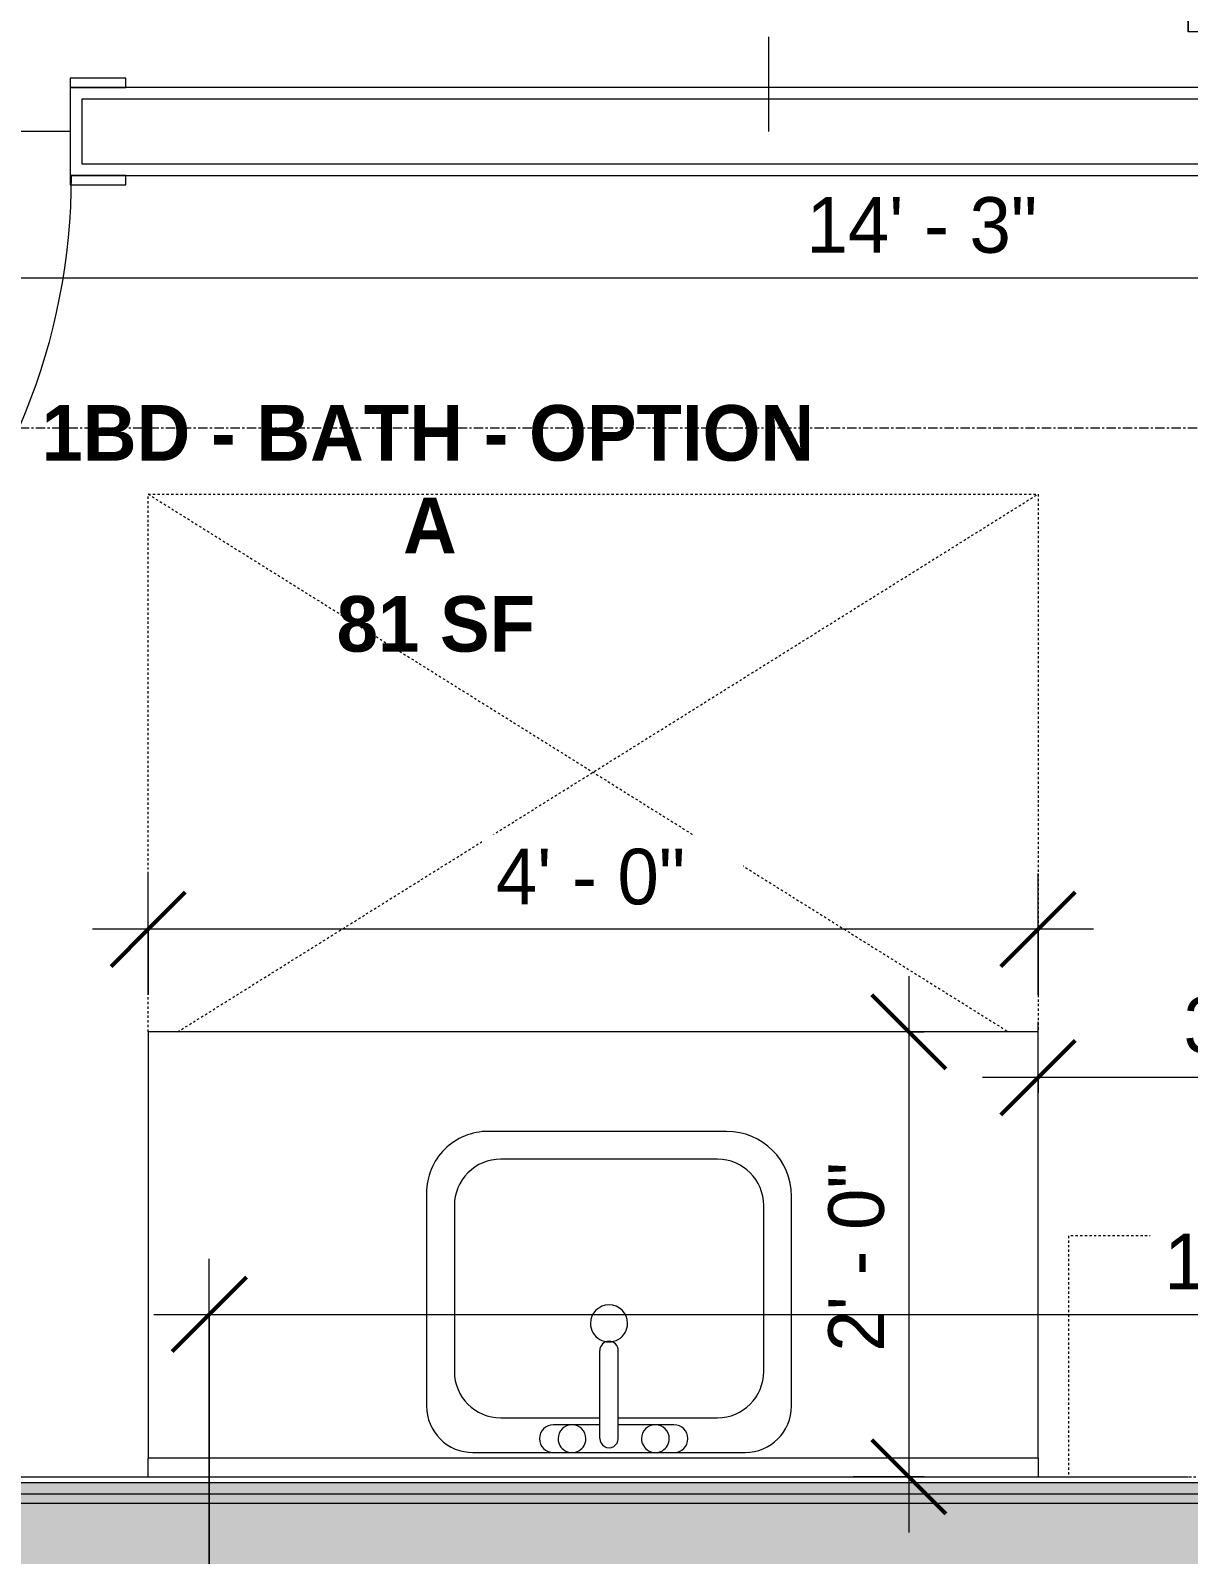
# Model space of a CAD drawing. Header units: inches. Extents: x -4058 to -1781, y 9814 to 12264.
# Drawn here: x -3620.4 to -3558, y 11126.4 to 11208.6 of the extents above; entities that cross this region are included whole.
import ezdxf

# ---------------------------------------------------------------- set-up
doc = ezdxf.new("R2010")
doc.units = ezdxf.units.IN
doc.header["$MEASUREMENT"] = 0
doc.linetypes.add('Dash', pattern=[0.25, 0.125, -0.125])
doc.linetypes.add('Grid Line 1_2_', pattern=[0.875, 0.5, -0.125, 0.125, -0.125])
for name, color, linetype, lineweight in [('0-1', 7, 'Continuous', 5), ('A-ANNO-DIMS', 211, 'Continuous', 9), ('A-ANNO-DIMS-32', 211, 'Continuous', 9), ('A-AREA-IDEN', 2, 'Continuous', 9), ('A-DOOR-2', 31, 'Continuous', 9), ('A-FLOR-2', 192, 'Continuous', 9), ('A-GENM', 5, 'Continuous', 9), ('A-GENM-2', 147, 'Dash', 9), ('A-WALL-1', 7, 'Continuous', 9), ('A-WALL-2', 113, 'Continuous', 9), ('A-WALL-IDEN', 211, 'Continuous', 9), ('I-WALL-2', 10, 'Continuous', 5), ('I-WALL-3', 7, 'Continuous', 9), ('P-SANR-FIXT', 6, 'Continuous', 9), ('Q-CASE', 31, 'Continuous', 9), ('Q-CASE-2', 31, 'Dash', 9), ('S-GRID-1', 1, 'Grid Line 1_2_', 9)]:
    doc.layers.add(name, color=color, linetype=linetype, lineweight=lineweight)
doc.styles.add('Century Gothic', font='ufonts.com_century-gothic.ttf', dxfattribs={"height": 3})
doc.styles.add('Century Gothic_B', font='GOTHICB.TTF', dxfattribs={"height": 3})
doc.dimstyles.new('MARKETING_DIMENSION', dxfattribs={"dimscale": 12, "dimtxt": 3.132505, "dimasz": 0.333333, "dimexe": 0.25, "dimexo": 0.166667, "dimgap": 0.041667, "dimtad": 1, "dimdec": 4, "dimrnd": 0.0625, "dimzin": 3, "dimdsep": 46, "dimlunit": 4, "dimtxsty": 'Century Gothic', "dimblk1": 'OBLIQUE', "dimblk2": 'OBLIQUE', "dimsah": 1, "dimcen": 0.09, "dimdle": 0.25, "dimazin": 0, "dimtfac": 1, "dimtdec": 4, "dimtix": 1, "dimtmove": 0, "dimatfit": 3, "dimfxl": 1, "dimtvp": 1, "dimtfill": 1, "dimfrac": 2, "dimtolj": 1, "dimtzin": 0, "dimarcsym": 2})
doc.dimstyles.new('THE_DIMENSION_STRING_3', dxfattribs={"dimscale": 12, "dimtxt": 3.132505, "dimasz": 0.333333, "dimexe": 0.25, "dimexo": 0.166667, "dimgap": 0.041667, "dimtad": 1, "dimdec": 4, "dimrnd": 0.0625, "dimzin": 3, "dimdsep": 46, "dimlunit": 4, "dimtxsty": 'Century Gothic', "dimblk1": 'OBLIQUE', "dimblk2": 'OBLIQUE', "dimsah": 1, "dimcen": 0.09, "dimdle": 0.25, "dimazin": 0, "dimtfac": 1, "dimtdec": 4, "dimtix": 1, "dimtmove": 0, "dimatfit": 3, "dimfxl": 1, "dimtvp": 1, "dimtfill": 1, "dimfrac": 2, "dimtolj": 1, "dimtzin": 0, "dimarcsym": 2})
doc.dimstyles.new('THE_DIMENSION_STRING_5', dxfattribs={"dimscale": 12, "dimtxt": 3.132505, "dimasz": 0.333333, "dimexe": 0.25, "dimexo": 0.166667, "dimgap": 0.041667, "dimtad": 1, "dimdec": 4, "dimrnd": 0.0625, "dimzin": 3, "dimdsep": 46, "dimlunit": 4, "dimtxsty": 'Century Gothic', "dimblk1": 'OBLIQUE', "dimblk2": 'OBLIQUE', "dimsah": 1, "dimcen": 0.09, "dimdle": 0.25, "dimazin": 0, "dimtfac": 1, "dimtdec": 4, "dimtix": 1, "dimtmove": 0, "dimatfit": 3, "dimfxl": 1, "dimtvp": 1, "dimtfill": 1, "dimfrac": 2, "dimtolj": 1, "dimtzin": 0, "dimarcsym": 2})

# ---------------------------------------------------------------- blocks, each defined once
blk = doc.blocks.new('CTR - 1st Phase - Common Walls_rvt-1-UNITS PLANS - 3RD FLOOR')
at = {"layer": 'I-WALL-2'}
for points in [[(-3487.299, 11129.689), (-3487.299, 11130.314), (-3852.474, 11130.314), (-3852.474, 11129.689), (-3494.854, 11129.689)], [(-3486.674, 11129.189), (-3486.674, 11129.689), (-3852.474, 11129.689), (-3852.474, 11129.189), (-3487.299, 11129.189)], [(-3486.674, 11123.689), (-3486.674, 11129.189), (-3852.474, 11129.189), (-3852.474, 11123.689), (-3487.299, 11123.689)]]:
    blk.add_hatch(color=256, dxfattribs=at).paths.add_polyline_path(points, flags=0)
at = {"layer": 'A-WALL-1'}
for p, q in [((-3487.299, 11129.689), (-3852.474, 11129.689)), ((-3487.299, 11129.189), (-3852.474, 11129.189))]:
    blk.add_line(p, q, dxfattribs=at)
at = {"layer": 'I-WALL-3'}
blk.add_line((-3487.299, 11130.314), (-3852.474, 11130.314), dxfattribs=at)
blk = doc.blocks.new('SWING - SINGLE - FLUSH - SWING - FLUSH - 2-10 x 6-8 - PRIVACY-4202128-UNITS PLANS - 3RD FLOOR')
at = {"layer": 'A-DOOR-2'}
for p, q in [((15, 2.375), (15, 36.383)), ((17, 36.383), (15, 36.383)), ((17, 2.375), (17, 36.383)), ((-17, 2.875), (-20, 2.875)), ((-20, 2.875), (-20, 2.375)), ((-17, 2.375), (-17, 2.875)), ((20, 2.875), (17, 2.875)), ((17, 2.875), (17, 2.375)), ((20, 2.375), (20, 2.875)), ((-20, 2.375), (-17, 2.375)), ((17, 2.375), (15, 2.375)), ((17, 2.375), (20, 2.375)), ((-17, -2.375), (-20, -2.375)), ((-20, -2.375), (-20, -2.875)), ((-17, -2.875), (-17, -2.375)), ((20, -2.375), (17, -2.375)), ((17, -2.375), (17, -2.875)), ((20, -2.875), (20, -2.375)), ((-20, -2.875), (-17, -2.875)), ((17, -2.875), (20, -2.875))]:
    blk.add_line(p, q, dxfattribs=at)
blk.add_arc((17, 2.375), 34.067, 93.36569, 180, dxfattribs=at)
blk = doc.blocks.new('M_Sink Vanity-Square - 500 x 440mm-1352614-UNITS PLANS - 3RD FLOOR')
at = {"layer": 'P-SANR-FIXT'}
for p, q in [((7.96, 7.092), (-6.725, 7.092)), ((3.618, 7.092), (-2.882, 7.092)), ((0.118, 6.329), (0.118, 1.59)), ((1.118, 6.329), (1.118, 1.59)), ((0.118, 5.217), (-5.225, 5.217)), ((-2.882, 5.592), (0.118, 5.592)), ((1.118, 5.592), (3.618, 5.592)), ((6.46, 5.217), (1.118, 5.217)), ((-9.225, 4.592), (-9.225, -6.73)), ((10.46, -6.91), (10.46, 4.592)), ((-7.725, 2.717), (-7.725, -6.23)), ((8.96, -6.23), (8.96, 2.717)), ((-5.225, -8.73), (6.46, -8.73)), ((-5.725, -10.23), (7.139, -10.23))]:
    blk.add_line(p, q, dxfattribs=at)
for centre, radius, start, end in [((-6.725, 4.592), 2.5, 90, 180), ((-2.882, 6.342), 0.75, 90, 270), ((-1.882, 6.342), 0.75, 360, 180), ((0.618, 6.329), 0.5, 360, 180), ((2.618, 6.342), 0.75, 360, 180), ((3.618, 6.342), 0.75, 270, 90), ((7.96, 4.592), 2.5, 360, 90), ((-1.882, 6.342), 0.75, 180, 0), ((2.618, 6.342), 0.75, 180, 360), ((-5.225, 2.717), 2.5, 90, 180), ((6.46, 2.717), 2.5, 0, 90), ((0.618, 0.125), 1, 360, 180), ((0.618, 1.59), 0.5, 180, 0), ((0.618, 0.125), 1, 180, 0), ((-5.225, -6.23), 2.5, 180, 270), ((6.46, -6.23), 2.5, 270, 0), ((-5.725, -6.73), 3.5, 180, 270), ((7.139, -6.91), 3.321, 270, 0)]:
    blk.add_arc(centre, radius, start, end, dxfattribs=at)
blk = doc.blocks.new('Bath Vanity - Bath Vanity 48_-2551079-UNITS PLANS - 3RD FLOOR')
at = {"layer": 'Q-CASE'}
for p, q in [((24.738, 0), (-23.262, 0)), ((-23.262, -1.005), (-23.262, -24)), ((24.738, -24), (24.738, -1.005)), ((-23.262, -24), (24.738, -24))]:
    blk.add_line(p, q, dxfattribs=at)
blk = doc.blocks.new('ADA Clearances - 30_x48_-V9-UNITS PLANS - 3RD FLOOR')
at = {"layer": 'A-GENM-2'}
for p, q in [((15, 24), (-14.005, -22.407)), ((-14.005, 24), (15, 24)), ((15, 24), (15, -24)), ((-14.005, 22.407), (15, -24)), ((15, -24), (-14.005, -24))]:
    blk.add_line(p, q, dxfattribs=at)
blk = doc.blocks.new('BATHROOM MIRROR - BATHROOM MIRROR 48_-3124766-UNITS PLANS - 3RD FLOOR')
at = {"layer": 'Q-CASE'}
for p, q in [((24.738, 24), (-23.262, 24)), ((-23.262, 23), (-23.262, 24)), ((24.738, 24), (24.738, 23)), ((-23.262, 23), (24.738, 23))]:
    blk.add_line(p, q, dxfattribs=at)
blk = doc.blocks.new('300 Series Wall Hung Cabinet_326 - 30_-2909952-UNITS PLANS - 3RD FLOOR')
at = {"layer": 'Q-CASE'}
for p, q in [((-2.5, -13.188), (-2.012, -13.188)), ((-2.5, -13.188), (-2.5, -14.687)), ((-2.012, -14.687), (-2.012, -13.188)), ((2, -13.188), (2.488, -13.188)), ((2, -13.188), (2, -14.687)), ((2.488, -14.687), (2.488, -13.188)), ((-2.5, -14.687), (-2.012, -14.687)), ((2, -14.687), (2.488, -14.687))]:
    blk.add_line(p, q, dxfattribs=at)
at = {"layer": 'Q-CASE-2'}
for p, q in [((15, -0.188), (-15, -0.188)), ((-15, -0.188), (-15, -13.188)), ((15, -13.188), (15, -0.188)), ((-15, -13.188), (15, -13.188))]:
    blk.add_line(p, q, dxfattribs=at)
blk = doc.blocks.new('SWING - DOUBLE - FLUSH - SWING - DOUBLE - 5-0 x 6-8 - DUMMY-3700318-UNITS PLANS - 3RD FLOOR')
at = {"layer": 'A-DOOR-2'}
for p, q in [((-33, 2.375), (-33, 3.375)), ((-33, 3.375), (-30, 3.375)), ((-30, 3.375), (-30, 2.375)), ((30, 2.375), (30, 3.375)), ((30, 3.375), (33, 3.375)), ((33, 3.375), (33, 2.375)), ((-30, 2.375), (-33, 2.375)), ((33, 2.375), (30, 2.375)), ((-33, -2.375), (-30, -2.375)), ((-33, -3.375), (-33, -2.375)), ((-28, -2.375), (-30, -2.375)), ((-30, -2.375), (-30, -3.375)), ((-28, -32.375), (-28, -2.375)), ((28, -2.375), (30, -2.375)), ((28, -32.375), (28, -2.375)), ((30, -2.375), (33, -2.375)), ((30, -3.375), (30, -2.375)), ((33, -2.375), (33, -3.375)), ((-30, -3.375), (-33, -3.375)), ((-30, -3.375), (-30, -32.375)), ((30, -3.375), (30, -32.375)), ((33, -3.375), (30, -3.375)), ((-30, -32.375), (-28, -32.375)), ((30, -32.375), (28, -32.375))]:
    blk.add_line(p, q, dxfattribs=at)
for centre, start, end in [((-30, -2.375), 270, 0), ((30, -2.375), 180, 270)]:
    blk.add_arc(centre, 30, start, end, dxfattribs=at)
blk = doc.blocks.new('DIMBLOCK603-UNITS PLANS - 3RD FLOOR')
at = {"layer": 'A-ANNO-DIMS-32'}
for p, q in [((-3614.099, 11156.627), (-3614.099, 11163.16)), ((-3566.099, 11156.627), (-3566.099, 11163.16)), ((-3563.099, 11160.16), (-3617.099, 11160.16)), ((-3614.099, 11160.16), (-3614.099, 11156.627)), ((-3566.099, 11160.16), (-3566.099, 11156.627))]:
    blk.add_line(p, q, dxfattribs=at)
at = {"layer": 'A-ANNO-DIMS-32', "lineweight": 50}
for p, q in [((-3614.099, 11160.16), (-3612.099, 11162.16)), ((-3566.099, 11160.16), (-3564.099, 11162.16)), ((-3614.099, 11160.16), (-3616.099, 11158.16)), ((-3566.099, 11160.16), (-3568.099, 11158.16))]:
    blk.add_line(p, q, dxfattribs=at)
at = {"layer": 'A-ANNO-DIMS-32', "color": 0, "insert": (-3595.345, 11164.505), "char_height": 3, "width": 12.58969, "attachment_point": 1, "line_spacing_factor": 0.984502, "style": 'Century Gothic', "bg_fill": 3, "box_fill_scale": 1.25, "bg_fill_color": 256, "bg_fill_true_color": 13158600, "bg_fill_transparency": 0}
blk.add_mtext('4\' - 0"', dxfattribs=at)
blk = doc.blocks.new('_Oblique')
at = {"color": 0, "linetype": 'ByBlock', "lineweight": -2}
blk.add_line((-0.5, -0.5), (0.5, 0.5), dxfattribs=at)
blk = doc.blocks.new('DIMBLOCK604-UNITS PLANS - 3RD FLOOR')
at = {"layer": 'A-ANNO-DIMS-32'}
for p, q in [((-3573.068, 11157.627), (-3573.068, 11127.627)), ((-3572.24, 11154.627), (-3576.068, 11154.627)), ((-3573.068, 11154.627), (-3572.24, 11154.627)), ((-3572.24, 11130.627), (-3576.068, 11130.627)), ((-3573.068, 11130.627), (-3572.24, 11130.627))]:
    blk.add_line(p, q, dxfattribs=at)
at = {"layer": 'A-ANNO-DIMS-32', "lineweight": 50}
for p, q in [((-3573.068, 11154.627), (-3575.068, 11156.627)), ((-3573.068, 11154.627), (-3571.068, 11152.627)), ((-3573.068, 11130.627), (-3575.068, 11132.627)), ((-3573.068, 11130.627), (-3571.068, 11128.627))]:
    blk.add_line(p, q, dxfattribs=at)
at = {"layer": 'A-ANNO-DIMS-32', "color": 0, "insert": (-3577.413, 11137.381), "char_height": 3, "width": 12.58969, "attachment_point": 1, "rotation": 90, "line_spacing_factor": 0.984502, "style": 'Century Gothic', "bg_fill": 3, "box_fill_scale": 1.25, "bg_fill_color": 256, "bg_fill_true_color": 13158600, "bg_fill_transparency": 0}
blk.add_mtext('2\' - 0"', dxfattribs=at)
blk = doc.blocks.new('DIMBLOCK818-UNITS PLANS - 3RD FLOOR')
at = {"layer": 'A-ANNO-DIMS-32'}
for p, q in [((-3566.099, 11151.332), (-3566.099, 11155.16)), ((-3529.912, 11151.332), (-3529.912, 11155.16)), ((-3526.912, 11152.16), (-3569.099, 11152.16)), ((-3566.099, 11152.16), (-3566.099, 11151.332)), ((-3529.912, 11152.16), (-3529.912, 11151.332))]:
    blk.add_line(p, q, dxfattribs=at)
at = {"layer": 'A-ANNO-DIMS-32', "lineweight": 50}
for p, q in [((-3566.099, 11152.16), (-3564.099, 11154.16)), ((-3529.912, 11152.16), (-3527.912, 11154.16)), ((-3566.099, 11152.16), (-3568.099, 11150.16)), ((-3529.912, 11152.16), (-3531.912, 11150.16))]:
    blk.add_line(p, q, dxfattribs=at)
at = {"layer": 'A-ANNO-DIMS-32', "color": 0, "char_height": 3, "attachment_point": 1, "line_spacing_factor": 0.984502, "style": 'Century Gothic', "bg_fill": 3, "box_fill_scale": 1.25, "bg_fill_color": 256, "bg_fill_true_color": 13158600, "bg_fill_transparency": 0}
for s, insert, width in [('3\' - 0 3/16"', (-3558.248, 11156.505), 24.5827), ('33" MIN', (-3555.514, 11150.583), 18.01936)]:
    blk.add_mtext(s, dxfattribs=dict(at, insert=insert, width=width))
blk = doc.blocks.new('DIMBLOCK1081-UNITS PLANS - 3RD FLOOR')
at = {"layer": 'A-ANNO-DIMS-32'}
for p, q in [((-3486.674, 11197.755), (-3486.674, 11192.302)), ((-3486.674, 11195.302), (-3486.674, 11197.755)), ((-3657.674, 11196.13), (-3657.674, 11192.302)), ((-3657.674, 11195.302), (-3657.674, 11196.13)), ((-3657.674, 11195.302), (-3483.674, 11195.302))]:
    blk.add_line(p, q, dxfattribs=at)
at = {"layer": 'A-ANNO-DIMS-32', "lineweight": 50}
for p, q in [((-3657.674, 11195.302), (-3655.674, 11197.302)), ((-3486.674, 11195.302), (-3484.674, 11197.302)), ((-3657.674, 11195.302), (-3659.674, 11193.302)), ((-3486.674, 11195.302), (-3488.674, 11193.302))]:
    blk.add_line(p, q, dxfattribs=at)
at = {"layer": 'A-ANNO-DIMS-32', "color": 0, "insert": (-3578.588, 11199.647), "char_height": 3, "width": 15.39402, "attachment_point": 1, "line_spacing_factor": 0.984502, "style": 'Century Gothic', "bg_fill": 3, "box_fill_scale": 1.25, "bg_fill_color": 256, "bg_fill_true_color": 13158600, "bg_fill_transparency": 0}
blk.add_mtext('14\' - 3"', dxfattribs=at)
blk = doc.blocks.new('DIMBLOCK1519-UNITS PLANS - 3RD FLOOR')
at = {"layer": 'A-ANNO-DIMS-32'}
for p, q in [((-3610.799, 11123.752), (-3610.799, 11142.392)), ((-3487.299, 11135.752), (-3487.299, 11142.392)), ((-3613.799, 11139.392), (-3484.299, 11139.392)), ((-3610.799, 11139.392), (-3610.799, 11123.752)), ((-3487.299, 11139.392), (-3487.299, 11135.752))]:
    blk.add_line(p, q, dxfattribs=at)
at = {"layer": 'A-ANNO-DIMS-32', "lineweight": 50}
for p, q in [((-3610.799, 11139.392), (-3608.799, 11141.392)), ((-3487.299, 11139.392), (-3485.299, 11141.392)), ((-3610.799, 11139.392), (-3612.799, 11137.392)), ((-3487.299, 11139.392), (-3489.299, 11137.392))]:
    blk.add_line(p, q, dxfattribs=at)
at = {"layer": 'A-ANNO-DIMS-32', "color": 0, "insert": (-3559.292, 11143.738), "char_height": 3, "width": 24.5827, "attachment_point": 1, "line_spacing_factor": 0.984502, "style": 'Century Gothic', "bg_fill": 3, "box_fill_scale": 1.25, "bg_fill_color": 256, "bg_fill_true_color": 13158600, "bg_fill_transparency": 0}
blk.add_mtext('10\' - 3 1/2"', dxfattribs=at)

msp = doc.modelspace()

# ---------------------------------------------------------------- linework, layer by layer
at = {"layer": 'A-FLOR-2'}
for p, q in [((-3618.29874, 11203.1894), (-3652.29874, 11203.1894)), ((-3655.29874, 11130.6269), (-3614.09944, 11130.6269)), ((-3566.09944, 11130.6269), (-3557.98191, 11130.6269))]:
    msp.add_line(p, q, dxfattribs=at)
at = {"layer": 'A-WALL-2'}
for p, q in [((-3528.00502, 11205.5644), (-3618.29874, 11205.5644)), ((-3618.29874, 11205.5644), (-3618.29874, 11200.8144)), ((-3617.67374, 11204.9394), (-3617.67374, 11201.4394)), ((-3527.38002, 11204.9394), (-3617.67374, 11204.9394)), ((-3617.67374, 11201.4394), (-3486.67374, 11201.4394)), ((-3618.29874, 11200.8144), (-3486.67374, 11200.8144))]:
    msp.add_line(p, q, dxfattribs=at)
at = {"layer": 'A-WALL-IDEN'}
msp.add_line((-3580.62782, 11203.1894), (-3580.62782, 11208.2891), dxfattribs=at)
at = {"layer": 'S-GRID-1'}
msp.add_line((-1781.27288, 11187.1894), (-4041.7795, 11187.1894), dxfattribs=at)

# ---------------------------------------------------------------- block references
at = {"layer": '0-1'}
msp.add_blockref('CTR - 1st Phase - Common Walls_rvt-1-UNITS PLANS - 3RD FLOOR', (0, 0), dxfattribs=at)
at = {"layer": 'A-DOOR-2'}
for name, p, rotation in [('SWING - DOUBLE - FLUSH - SWING - DOUBLE - 5-0 x 6-8 - DUMMY-3700318-UNITS PLANS - 3RD FLOOR', (-3525.63002, 11238.5644), 270), ('SWING - SINGLE - FLUSH - SWING - FLUSH - 2-10 x 6-8 - PRIVACY-4202128-UNITS PLANS - 3RD FLOOR', (-3635.29874, 11203.1894), 180)]:
    msp.add_blockref(name, p, dxfattribs=dict(at, rotation=rotation))
at = {"layer": 'A-GENM', "rotation": 90.0000000001717}
msp.add_blockref('ADA Clearances - 30_x48_-V9-UNITS PLANS - 3RD FLOOR', (-3590.09944, 11168.63149), dxfattribs=at)
at = {"layer": 'P-SANR-FIXT', "rotation": 180}
msp.add_blockref('M_Sink Vanity-Square - 500 x 440mm-1352614-UNITS PLANS - 3RD FLOOR', (-3588.61995, 11139.03064), dxfattribs=at)
at = {"layer": 'Q-CASE', "rotation": 180}
for name, p in [('Bath Vanity - Bath Vanity 48_-2551079-UNITS PLANS - 3RD FLOOR', (-3589.36173, 11130.6269)), ('300 Series Wall Hung Cabinet_326 - 30_-2909952-UNITS PLANS - 3RD FLOOR', (-3549.45514, 11130.44399)), ('BATHROOM MIRROR - BATHROOM MIRROR 48_-3124766-UNITS PLANS - 3RD FLOOR', (-3589.36173, 11154.63149))]:
    msp.add_blockref(name, p, dxfattribs=at)

# ---------------------------------------------------------------- texts
at = {"layer": 'A-AREA-IDEN', "char_height": 3, "attachment_point": 1, "style": 'Century Gothic_B'}
for s, insert, width in [('1BD - BATH - OPTION', (-3619.85034, 11188.43241), 51.005), ('\\fCentury Gothic|b1|i0|c0|p34|;A', (-3600.35034, 11183.43241), 3.838), ('81 SF', (-3603.93223, 11178.1337), 12.423)]:
    msp.add_mtext(s, dxfattribs=dict(at, insert=insert, width=width))

# ---------------------------------------------------------------- next in the draw order: dimensions: what is measured, and where the dimension line sits
at = {"layer": 'A-ANNO-DIMS'}
for base, p1, p2, dimstyle, override, picture, middle in [((-3486.67374, 11195.30195), (-3657.67374, 11198.13038), (-3486.67374, 11199.75538), 'MARKETING_DIMENSION', {"dimpost": '<>', "dimfxl": 171.007721}, 'DIMBLOCK1081-UNITS PLANS - 3RD FLOOR', (-3572.17374, 11197.37741)), ((-3614.09944, 11160.16011), (-3566.09944, 11154.6269), (-3614.09944, 11154.6269), 'THE_DIMENSION_STRING_3', {"dimpost": '<>', "dimfxl": 48}, 'DIMBLOCK603-UNITS PLANS - 3RD FLOOR', (-3590.09944, 11162.23557))]:
    dim = msp.add_linear_dim(base=base, p1=p1, p2=p2, dimstyle=dimstyle, override=override, dxfattribs=at)
    dim.commit()
    dim.dimension.update_dxf_attribs({"geometry": picture, "text_midpoint": middle})

# ---------------------------------------------------------------- next in the draw order: dimensions: what is measured, and where the dimension line sits
dim = msp.add_linear_dim(base=(-3573.06814, 11130.6269), p1=(-3570.23971, 11154.6269), p2=(-3570.23971, 11130.6269), angle=90, dimstyle='THE_DIMENSION_STRING_3', override={"dimpost": '<>', "dimfxl": 24}, dxfattribs=at)
dim.commit()
dim.dimension.update_dxf_attribs({"geometry": 'DIMBLOCK604-UNITS PLANS - 3RD FLOOR', "text_midpoint": (-3575.14359, 11142.6269)})
dim = msp.add_linear_dim(base=(-3566.09944, 11152.16011), p1=(-3529.91194, 11149.33168), p2=(-3566.09944, 11149.33168), angle=0, text='<>\\X33" MIN', dimstyle='THE_DIMENSION_STRING_3', override={"dimpost": '<>', "dimfxl": 36.1875}, dxfattribs=at)
dim.commit()
dim.dimension.update_dxf_attribs({"geometry": 'DIMBLOCK818-UNITS PLANS - 3RD FLOOR', "text_midpoint": (-3548.00569, 11152.16011)})

# ---------------------------------------------------------------- next in the draw order: dimensions: what is measured, and where the dimension line sits
dim = msp.add_linear_dim(base=(-3487.29874, 11139.39243), p1=(-3610.79874, 11121.7519), p2=(-3487.29874, 11133.7519), dimstyle='THE_DIMENSION_STRING_5', override={"dimpost": '<>', "dimfxl": 124.081626}, dxfattribs=at)
dim.commit()
dim.dimension.update_dxf_attribs({"geometry": 'DIMBLOCK1519-UNITS PLANS - 3RD FLOOR', "text_midpoint": (-3549.04874, 11141.6341)})

doc.saveas('drawing.dxf')
